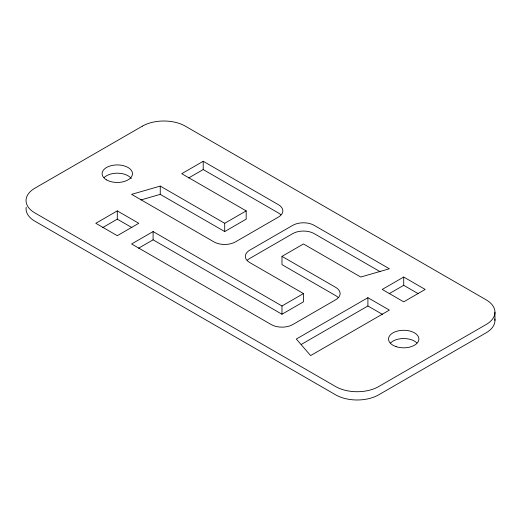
<?xml version="1.0" encoding="UTF-8"?>
<svg xmlns="http://www.w3.org/2000/svg" width="521" height="521" viewBox="0 0 521 521"><rect width="100%" height="100%" fill="white"/><g stroke="black" fill="none" stroke-linecap="round" stroke-linejoin="round"><path stroke-width="0.78" d="M117.29 210.894L95.812 223.294L117.29 235.694L138.775 223.294L117.29 210.894L117.29 219.159L102.741 227.56M246.179 210.894L224.701 223.294L160.253 186.088L131.611 194.353L213.955 241.894A15.187 8.772 0 0 0 235.44 241.894L278.403 217.094A15.187 8.772 0 0 0 278.403 204.688L203.216 161.282L181.738 173.688L246.179 210.894L246.179 219.159L224.701 231.565L160.253 194.359L140.904 199.94M188.667 177.954L203.216 169.553L278.403 212.959A15.187 8.772 0 0 1 280.812 214.776M138.54 248.23L153.096 239.829L281.978 314.241L303.463 301.841L303.463 293.57L281.978 305.977L153.096 231.565L131.611 243.965L271.239 324.576A15.187 8.772 0 0 0 292.724 324.576L335.687 299.77A15.187 8.772 0 0 0 335.687 287.371L281.978 256.365L281.978 264.635L335.687 295.641A15.187 8.772 0 0 1 338.096 297.458M281.978 256.365L303.463 243.965L360.747 277.035L389.389 268.771L314.202 225.359A15.187 8.772 0 0 0 292.724 225.359L249.761 250.165A15.187 8.772 0 0 0 249.761 262.564L303.463 293.57M367.904 297.706L296.299 339.047L310.62 355.582L389.389 310.106L367.904 297.706L367.904 305.977L301.216 344.479M403.71 277.035L382.225 289.435L403.71 301.841L425.188 289.435L403.71 277.035L403.71 285.306L418.259 293.707M389.154 293.707L403.71 285.306M380.252 271.76L314.202 233.629A15.187 8.772 0 0 0 292.724 233.629L249.761 258.436A15.187 8.772 0 0 0 247.345 260.253M367.904 305.977L382.46 314.378M117.29 219.159L131.846 227.56M494.95 312.177L494.95 320.441M281.978 305.977L281.978 314.241M224.701 223.294L224.701 231.565M203.216 161.282L203.216 169.553M160.253 186.088L160.253 194.359M153.096 231.565L153.096 239.829M104.135 177.57A15.187 8.772 0 0 1 118.287 173.2A15.187 8.772 0 0 1 131.325 178.599M390.555 342.929A15.187 8.772 0 0 1 416.865 342.929M26.167 207.299A30.381 17.538 0 0 0 34.946 221.23L335.687 394.853A30.381 17.538 0 0 0 378.643 394.853L486.054 332.847A30.381 17.538 0 0 0 494.833 318.917M142.357 126.147L34.946 188.153A30.381 17.538 0 0 0 34.946 212.959L335.687 386.589A30.381 17.538 0 0 0 378.643 386.589L486.054 324.576A30.381 17.538 0 0 0 486.054 299.77L185.313 126.147A30.381 17.538 0 0 0 142.357 126.147M106.551 179.888A15.187 8.772 0 0 0 131.963 175.955A15.187 8.772 0 0 0 113.363 165.216A15.187 8.772 0 0 0 106.551 179.888M396.11 346.641A15.187 8.772 0 0 0 418.897 339.047A15.187 8.772 0 0 0 396.11 331.454A15.187 8.772 0 0 0 396.11 346.641"/></g></svg>
